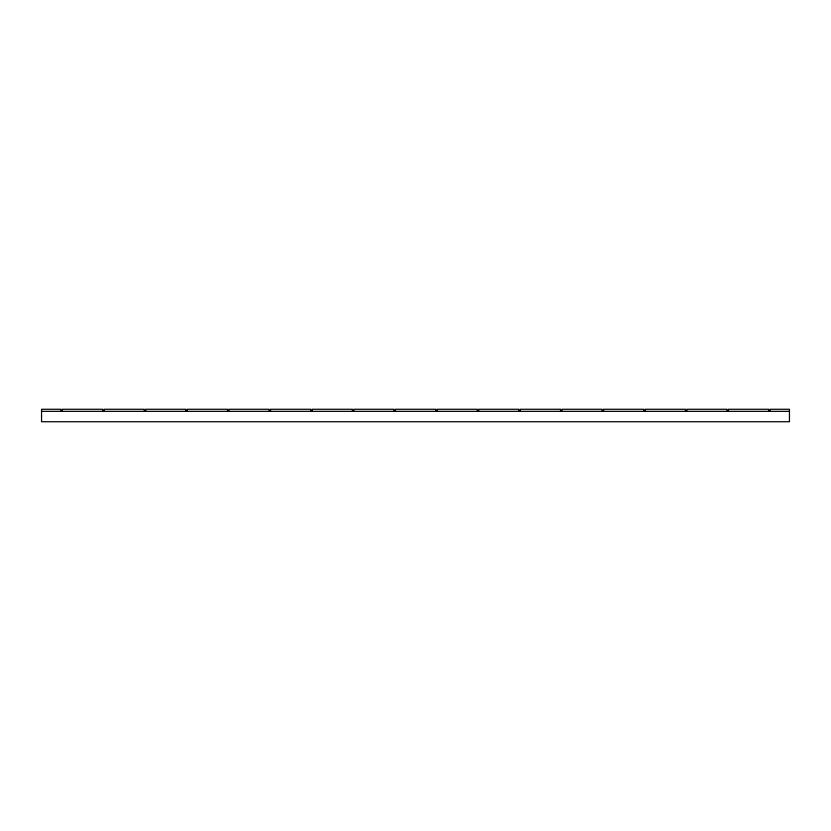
<?xml version="1.0" encoding="UTF-8"?>
<svg xmlns="http://www.w3.org/2000/svg" width="831" height="831" viewBox="0 0 831 831"><rect width="100%" height="100%" fill="white"/><g stroke="black" fill="none" stroke-linecap="round" stroke-linejoin="round"><path stroke-width="1.25" d="M41.55 411.345L789.45 411.345M770.057 411.345L770.057 409.268L789.45 409.268L789.45 421.733L41.55 421.733L41.55 409.268L61.027 409.268L61.027 411.345M768.706 411.345L768.706 409.268L728.434 409.268L728.434 411.345M727.083 411.345L727.083 409.268L686.801 409.268L686.801 411.345M685.45 411.345L685.45 409.268L645.168 409.268L645.168 411.345M643.817 411.345L643.817 409.268L603.545 409.268L603.545 411.345M602.195 411.345L602.195 409.268L561.912 409.268L561.912 411.345M560.561 411.345L560.561 409.268L520.289 409.268L520.289 411.345M518.939 411.345L518.939 409.268L478.656 409.268L478.656 411.345M477.306 411.345L477.306 409.268L437.033 409.268L437.033 411.345M435.683 411.345L435.683 409.268L395.4 409.268L395.4 411.345M394.05 411.345L394.05 409.268L353.777 409.268L353.777 411.345M352.427 411.345L352.427 409.268L312.144 409.268L312.144 411.345M310.794 411.345L310.794 409.268L270.511 409.268L270.511 411.345M269.161 411.345L269.161 409.268L228.889 409.268L228.889 411.345M227.538 411.345L227.538 409.268L187.255 409.268L187.255 411.345M185.905 411.345L185.905 409.268L145.633 409.268L145.633 411.345M144.282 411.345L144.282 409.268L104 409.268L104 411.345M102.649 411.345L102.649 409.268L62.377 409.268L62.377 411.345"/></g></svg>
